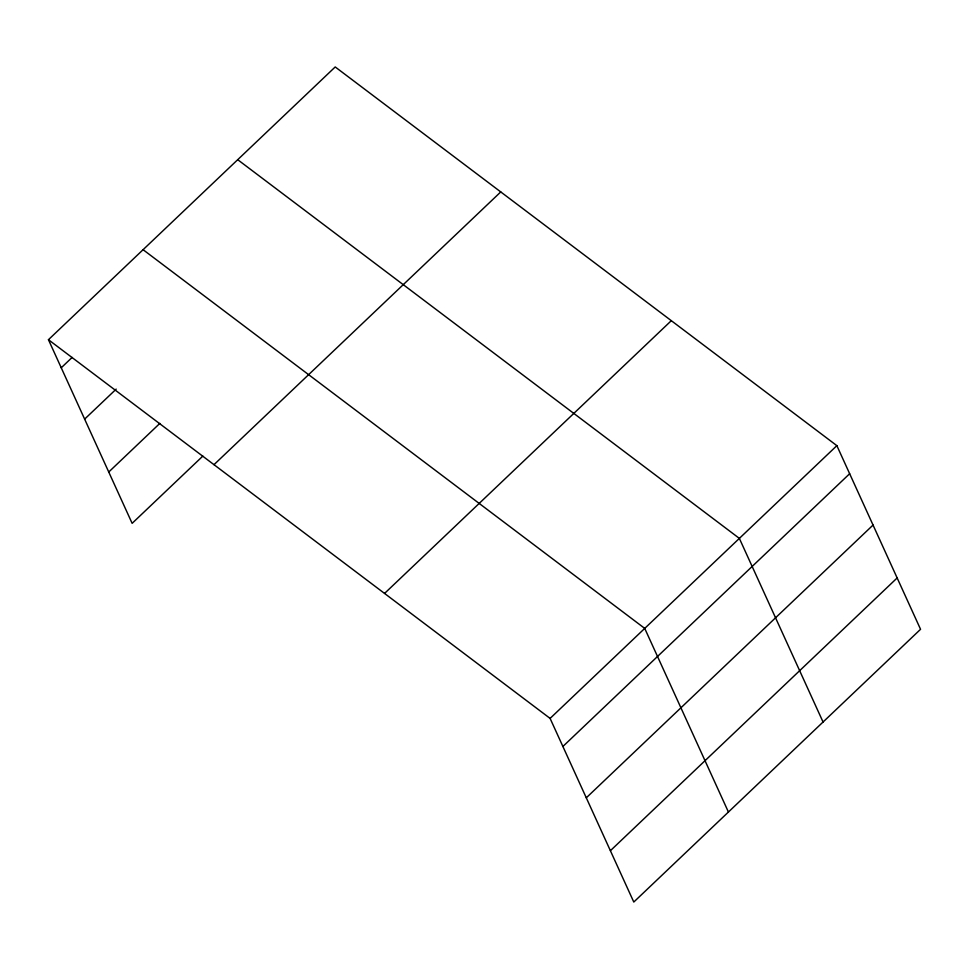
<?xml version="1.0" encoding="UTF-8"?>
<svg xmlns="http://www.w3.org/2000/svg" width="969" height="969" viewBox="0 0 969 969"><rect width="100%" height="100%" fill="white"/><g stroke="black" fill="none" stroke-linecap="round" stroke-linejoin="round"><path stroke-width="1.45" d="M48.45 339.707L335.213 66.958L836.865 445.655L920.55 629.293L633.787 902.042L550.101 718.404L48.45 339.707L132.135 523.345L202.836 456.096M61.241 367.784L72.118 357.428M84.642 419.117L116.183 389.114M108.746 472.012L159.861 423.38M213.992 464.672L500.755 191.923M384.56 593.428L671.311 320.678M550.101 718.404L836.865 445.655M562.892 746.469L849.656 473.72M586.281 797.814L873.045 525.065M610.397 850.697L897.149 577.96M237.708 159.691L739.359 538.389L823.056 722.026M143.085 249.699L644.724 628.396L728.422 812.034"/></g></svg>
